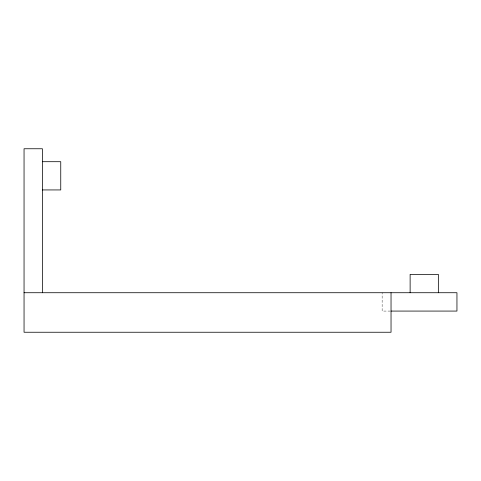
<?xml version="1.0" encoding="UTF-8"?>
<svg xmlns="http://www.w3.org/2000/svg" width="481" height="481" viewBox="0 0 481 481"><rect width="100%" height="100%" fill="white"/><g stroke="black" fill="none" stroke-linecap="round" stroke-linejoin="round"><path stroke-width="0.36" stroke-dasharray="2.4 1.8" d="M390.368 311.075L382.142 311.075L382.142 292.725"/><path stroke-width="0.72" d="M42.4 161.7L60.75 161.7L60.75 189.935L42.4 189.935M24.05 292.725L456.95 292.725L456.95 311.075L391.119 311.075M438.353 292.725L438.353 274.374L410.125 274.374L410.125 292.725M391.035 292.725L391.035 332.245L24.05 332.245L24.05 148.755L42.4 148.755L42.4 292.725"/></g></svg>
